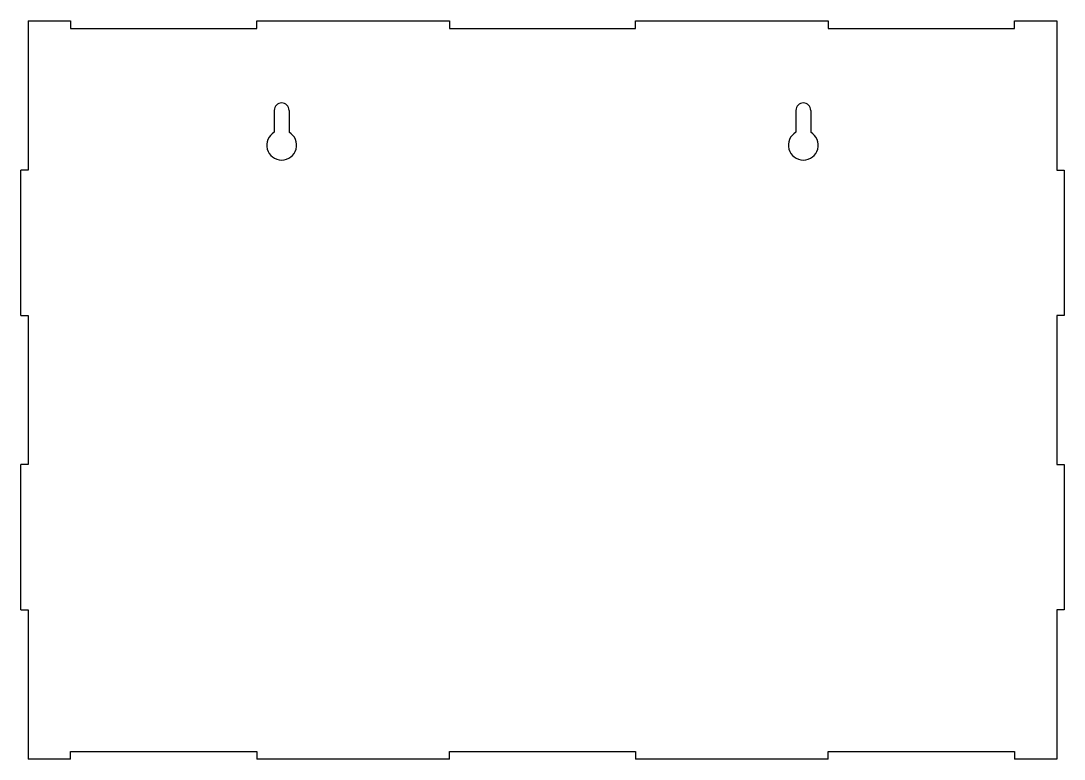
# Model space of a CAD drawing. Extents: x -210 to 210, y -148 to 148.
import ezdxf

# ---------------------------------------------------------------- set-up
doc = ezdxf.new("R2010")
doc.units = 0
doc.layers.get('0').update_dxf_attribs({"linetype": 'continuous'})

# ---------------------------------------------------------------- blocks, each defined once
blk = doc.blocks.new('MIRRORED002')
at = {"color": 0}
for p, q in [((-207, 148.5), (-190, 148.5)), ((-207, 148.5), (-207, 88.5)), ((-190, 148.5), (-190, 145.5)), ((-115, 145.5), (-115, 148.5)), ((-115, 148.5), (-37.5, 148.5)), ((-37.5, 148.5), (-37.5, 145.5)), ((37.5, 145.5), (37.5, 148.5)), ((37.5, 148.5), (115, 148.5)), ((115, 148.5), (115, 145.5)), ((190, 148.5), (207, 148.5)), ((190, 145.5), (190, 148.5)), ((207, 148.5), (207, 88.5)), ((-190, 145.5), (-115, 145.5)), ((-37.5, 145.5), (37.5, 145.5)), ((115, 145.5), (190, 145.5)), ((-108, 112.5), (-108, 103.7)), ((-102, 112.5), (-102, 103.7)), ((102, 112.5), (102, 103.7)), ((108, 112.5), (108, 103.7)), ((-210, 30), (-210, 88.5)), ((-207, 88.5), (-210, 88.5)), ((207, 88.5), (210, 88.5)), ((210, 88.5), (210, 30)), ((-210, 30), (-207, 30)), ((-207, 30), (-207, -30)), ((207, 30), (207, -30)), ((210, 30), (207, 30)), ((-210, -88.5), (-210, -30)), ((-207, -30), (-210, -30)), ((207, -30), (210, -30)), ((210, -30), (210, -88.5)), ((-210, -88.5), (-207, -88.5)), ((-207, -88.5), (-207, -148.5)), ((207, -88.5), (207, -148.5)), ((210, -88.5), (207, -88.5)), ((-190, -148.5), (-190, -145.5)), ((-190, -145.5), (-115, -145.5)), ((-115, -145.5), (-115, -148.5)), ((-37.5, -148.5), (-37.5, -145.5)), ((-37.5, -145.5), (37.5, -145.5)), ((37.5, -145.5), (37.5, -148.5)), ((115, -148.5), (115, -145.5)), ((115, -145.5), (190, -145.5)), ((190, -145.5), (190, -148.5)), ((-190, -148.5), (-207, -148.5)), ((-37.5, -148.5), (-115, -148.5)), ((115, -148.5), (37.5, -148.5)), ((207, -148.5), (190, -148.5))]:
    blk.add_line(p, q, dxfattribs=at)
for centre, radius, start, end in [((-105, 112.5), 3, 0, -180), ((105, 112.5), 3, 0, 180), ((-105, 98.5), 6, 120, 60), ((105, 98.5), 6, 120, 60)]:
    blk.add_arc(centre, radius, start, end, dxfattribs=at)

msp = doc.modelspace()

# ---------------------------------------------------------------- block references
at = {"color": 0}
msp.add_blockref('MIRRORED002', (0, 0), dxfattribs=at)

doc.saveas('drawing.dxf')
